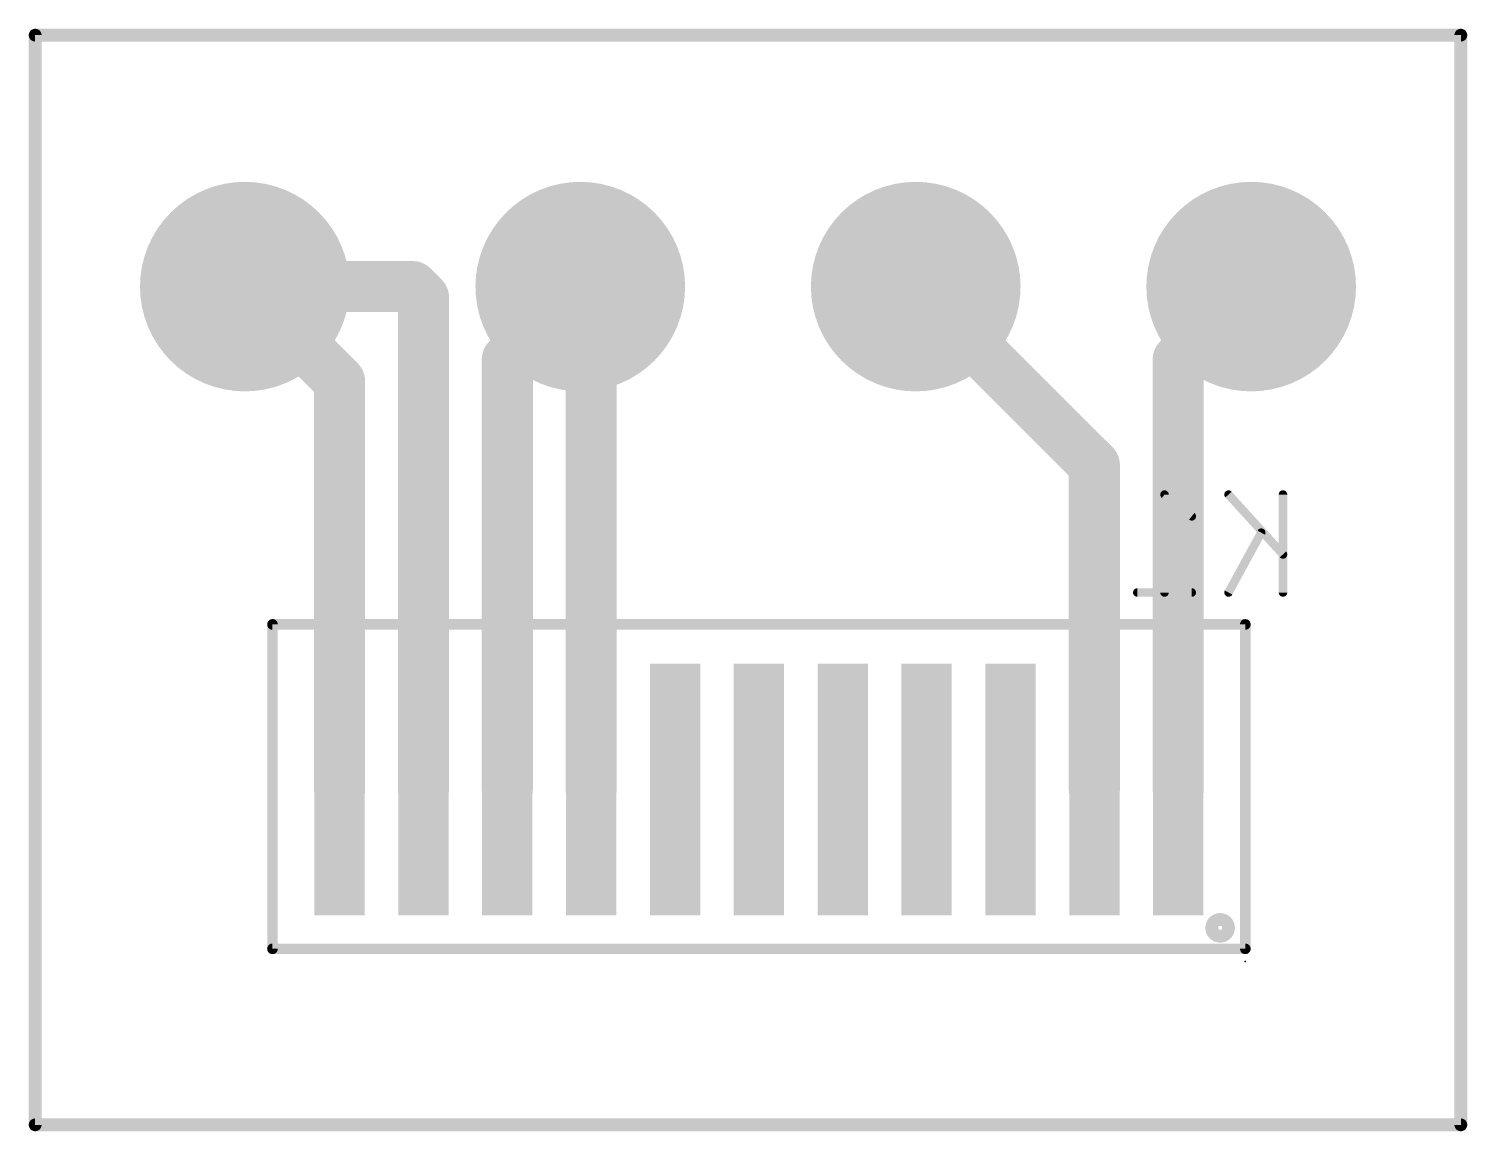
# Model space of a CAD drawing. Extents: x 12.9 to 30.1, y 4.9 to 18.1.
import ezdxf

# ---------------------------------------------------------------- set-up
doc = ezdxf.new("R2010")
doc.units = 0
for name, color, linetype in [('16', 132, 'CONTINUOUS'), ('18', 110, 'CONTINUOUS'), ('20', 31, 'CONTINUOUS'), ('22', 253, 'CONTINUOUS'), ('24', 53, 'CONTINUOUS'), ('26', 253, 'CONTINUOUS')]:
    doc.layers.add(name, color=color, linetype=linetype)

# ---------------------------------------------------------------- blocks, each defined once
blk = doc.blocks.new('RECT')
blk.add_solid([(-0.5, -0.5), (0.5, -0.5), (-0.5, 0.5), (0.5, 0.5)])
blk = doc.blocks.new('ROUNDV')
at = {"const_width": 0.5}
blk.add_lwpolyline([(0, -0.25, 1), (0, 0.25, 1), (0, -0.25)], format="xyb", dxfattribs=at)

msp = doc.modelspace()

# ---------------------------------------------------------------- linework, layer by layer
at = {"layer": '16', "const_width": 0.3048}
for points in [[(15.6078, 15.1078, 1), (15.3922, 14.8922)], [(15.5, 15.1524, 1), (15.5, 14.8476)], [(17.6078, 15.1078, 1), (17.3922, 14.8922)], [(17.5, 14.8476, 1), (17.5, 15.1524)], [(19.6078, 15.1078, 1), (19.3922, 14.8922)], [(19.6078, 14.8922, 1), (19.3922, 15.1078)], [(23.6078, 15.1078, 1), (23.3922, 14.8922)], [(27.6078, 14.8922, 1), (27.3922, 15.1078)], [(17.7824, 14.87, 1), (17.4776, 14.87)], [(17.5222, 14.7622, 1), (17.7378, 14.9778)], [(19.7824, 14.87, 1), (19.4776, 14.87)], [(19.5222, 14.7622, 1), (19.7378, 14.9778)], [(18.7824, 14.13, 1), (18.4776, 14.13)], [(26.7824, 14.13, 1), (26.4776, 14.13)], [(18.5222, 14.2378, 1), (18.7378, 14.0222)], [(26.5222, 14.2378, 1), (26.7378, 14.0222)], [(16.7824, 13.87, 1), (16.4776, 13.87)], [(16.5222, 13.7622, 1), (16.7378, 13.9778)], [(25.7824, 12.87, 1), (25.4776, 12.87)], [(25.5222, 12.7622, 1), (25.7378, 12.9778)], [(16.4776, 9, 1), (16.7824, 9)], [(17.4776, 9, 1), (17.7824, 9)], [(18.4776, 9, 1), (18.7824, 9)], [(19.4776, 9, 1), (19.7824, 9)], [(25.4776, 9, 1), (25.7824, 9)], [(26.4776, 9, 1), (26.7824, 9)]]:
    msp.add_lwpolyline(points, format="xyb", dxfattribs=at)
at = {"layer": '16', "const_width": 0.6096}
for points in [[(16.63, 13.87), (15.5, 15)], [(17.5, 15), (15.5, 15)], [(17.63, 14.87), (17.5, 15)], [(18.63, 14.13), (19.5, 15)], [(19.63, 14.87), (19.5, 15)], [(25.63, 12.87), (23.5, 15)], [(26.63, 14.13), (27.5, 15)], [(17.63, 9), (17.63, 14.87)], [(19.63, 9), (19.63, 14.87)], [(18.63, 9), (18.63, 14.13)], [(26.63, 9), (26.63, 14.13)], [(16.63, 9), (16.63, 13.87)], [(25.63, 9), (25.63, 12.87)]]:
    msp.add_lwpolyline(points, dxfattribs=at)
at = {"layer": '20', "const_width": 0.1524}
for points in [[(30, 18), (13, 18)], [(13, 18), (13, 5)], [(30, 5), (30, 18)], [(13, 5), (30, 5)]]:
    msp.add_lwpolyline(points, dxfattribs=at)
at = {"layer": '20', "const_width": 0.0762}
for points in [[(13, 18.0381, 1), (13, 17.9619)], [(13.0381, 18, 1), (12.9619, 18)], [(30.0381, 18, 1), (29.9619, 18)], [(30, 17.9619, 1), (30, 18.0381)], [(13, 5.0381, 1), (13, 4.9619)], [(12.9619, 5, 1), (13.0381, 5)], [(29.9619, 5, 1), (30.0381, 5)], [(30, 4.9619, 1), (30, 5.0381)]]:
    msp.add_lwpolyline(points, format="xyb", dxfattribs=at)
at = {"layer": '22'}
for points, const_width in [([(15.8618, 10.97, 1), (15.7982, 10.97)], 0.0635), ([(15.83, 11.0018, 1), (15.83, 10.9383)], 0.0635), ([(27.4617, 10.97, 1), (27.3983, 10.97)], 0.0635), ([(27.43, 10.9383, 1), (27.43, 11.0018)], 0.0635), ([(27.13, 7.25, 1), (27.13, 7.45, 1), (27.13, 7.25)], 0.1524), ([(15.7982, 7.1, 1), (15.8618, 7.1)], 0.0635), ([(15.83, 7.1318, 1), (15.83, 7.0683)], 0.0635), ([(27.3983, 7.1, 1), (27.4617, 7.1)], 0.0635), ([(27.43, 7.0683, 1), (27.43, 7.1318)], 0.0635)]:
    msp.add_lwpolyline(points, format="xyb", dxfattribs=dict(at, const_width=const_width))
at = {"layer": '22', "const_width": 0.127}
for points in [[(27.43, 10.97), (15.83, 10.97)], [(15.83, 10.97), (15.83, 7.1)], [(27.43, 7.1), (27.43, 10.97)], [(15.83, 7.1), (27.43, 7.1)]]:
    msp.add_lwpolyline(points, dxfattribs=at)
at = {"layer": '24'}
msp.add_point((27.43, 6.95), dxfattribs=at)
at = {"layer": '26', "const_width": 0.1016}
for points in [[(26.7912, 12.2596), (26.4667, 12.5192)], [(26.4667, 12.5192), (26.4667, 11.3508)], [(27.2301, 12.5192), (27.8792, 11.8052)], [(27.8792, 11.3508), (27.8792, 12.5192)], [(27.2301, 11.3508), (27.6196, 12.0648)], [(26.7912, 11.3508), (26.1421, 11.3508)]]:
    msp.add_lwpolyline(points, dxfattribs=at)
at = {"layer": '26', "const_width": 0.0508}
for points in [[(26.4826, 12.539, 1), (26.4508, 12.4994)], [(26.4921, 12.5192, 1), (26.4413, 12.5192)], [(27.2489, 12.5363, 1), (27.2113, 12.5021)], [(27.9046, 12.5192, 1), (27.8538, 12.5192)], [(26.7754, 12.2397, 1), (26.8071, 12.2794)], [(27.6419, 12.0527, 1), (27.5973, 12.077)], [(27.8604, 11.7881, 1), (27.898, 11.8223)], [(26.1421, 11.3762, 1), (26.1421, 11.3254)], [(26.4413, 11.3508, 1), (26.4921, 11.3508)], [(26.7912, 11.3254, 1), (26.7912, 11.3762)], [(27.2078, 11.363, 1), (27.2524, 11.3386)], [(27.8538, 11.3508, 1), (27.9046, 11.3508)]]:
    msp.add_lwpolyline(points, format="xyb", dxfattribs=at)

# ---------------------------------------------------------------- block references
at = {"layer": '16', "xscale": 0.6, "yscale": 3, "rotation": 180}
for p in [(16.63, 9), (17.63, 9), (18.63, 9), (19.63, 9), (20.63, 9), (21.63, 9), (22.63, 9), (23.63, 9), (24.63, 9), (25.63, 9), (26.63, 9)]:
    msp.add_blockref('RECT', p, dxfattribs=at)
at = {"layer": '18', "xscale": 2.5, "yscale": 2.5}
for p in [(15.5, 15), (15.5, 15), (19.5, 15), (19.5, 15), (23.5, 15), (23.5, 15), (27.5, 15), (27.5, 15)]:
    msp.add_blockref('ROUNDV', p, dxfattribs=at)

doc.saveas('drawing.dxf')
